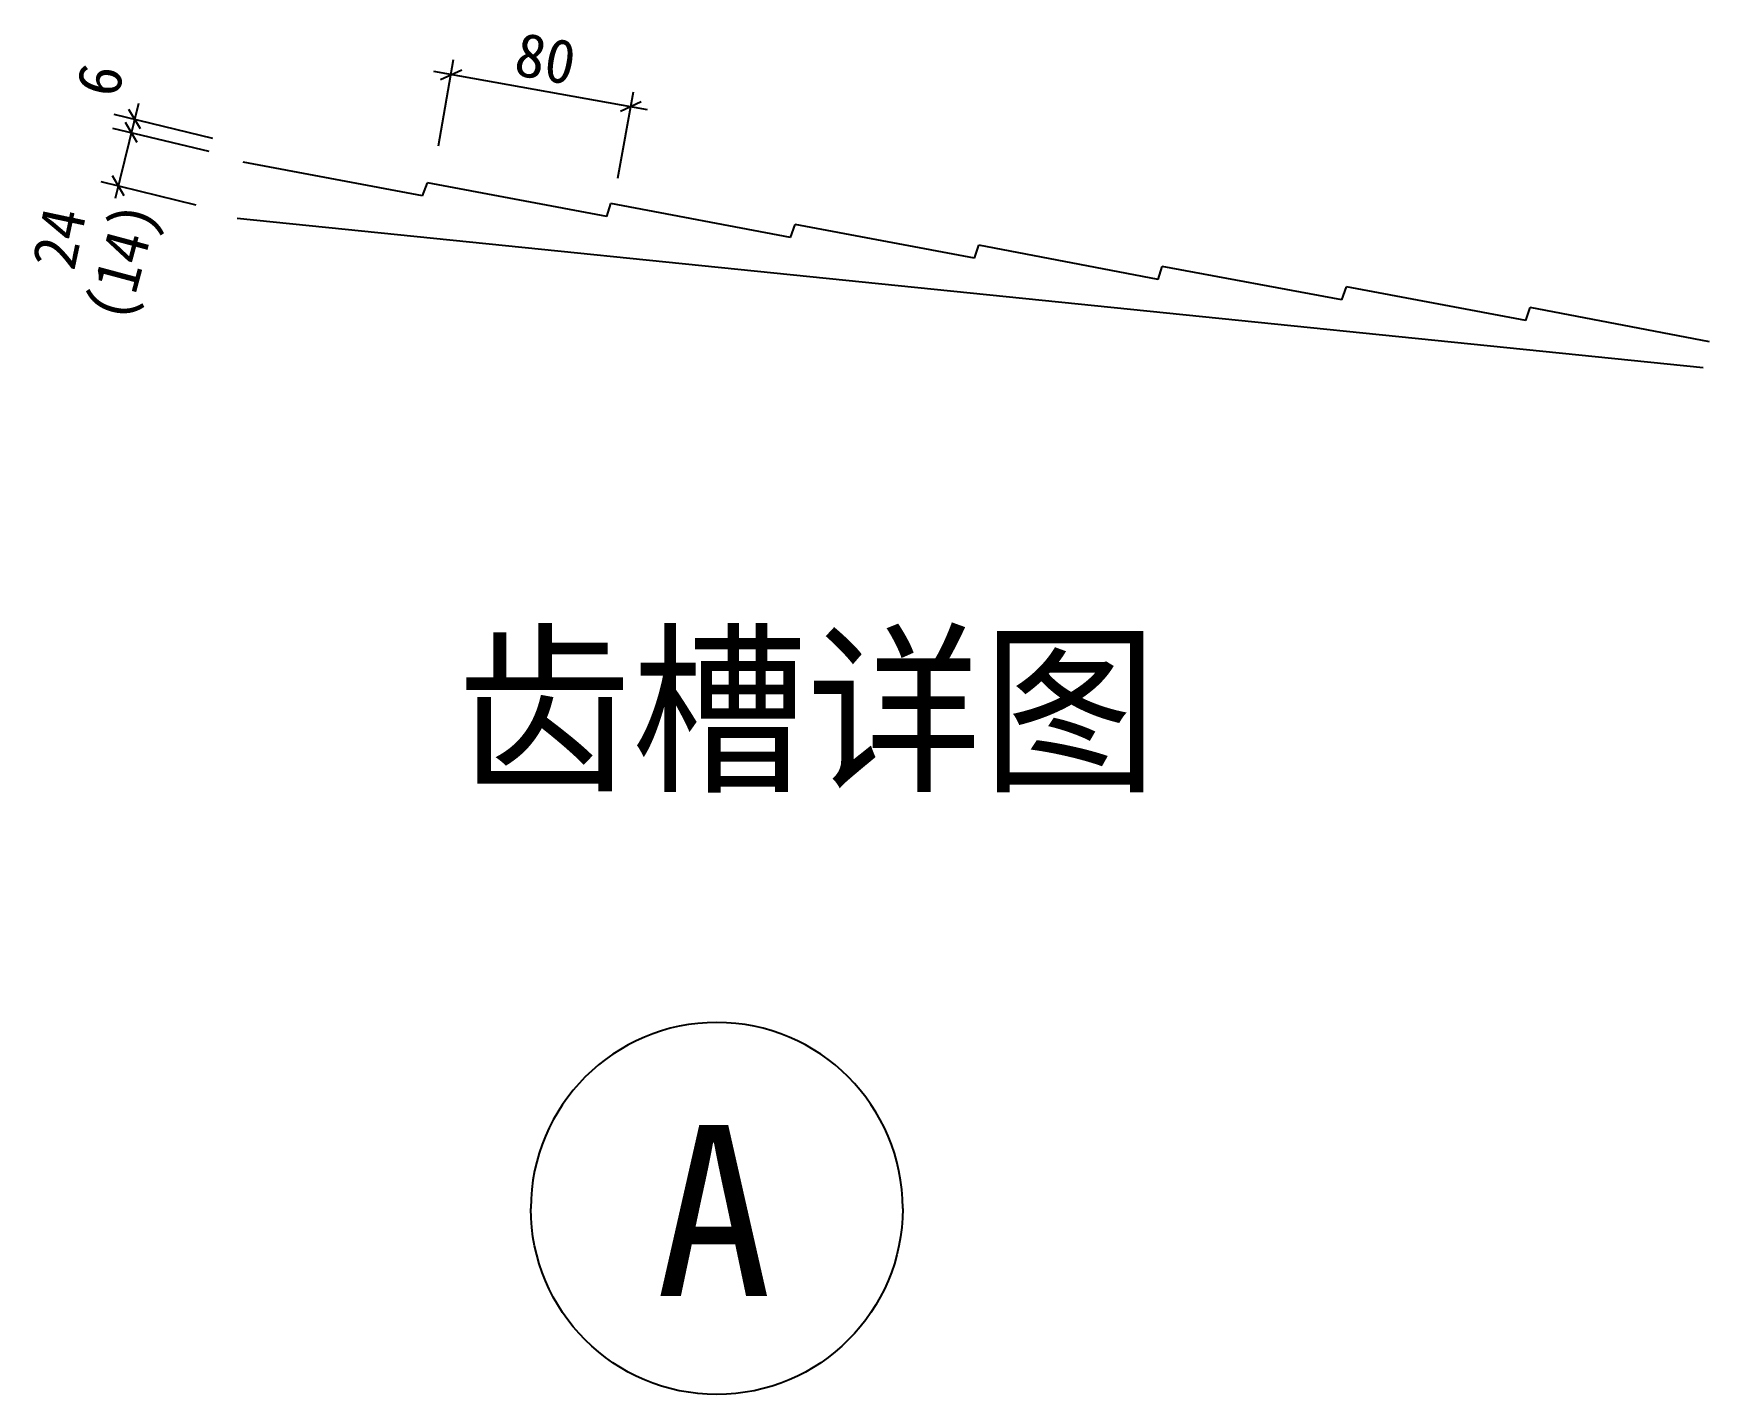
# Model space of a CAD drawing. Header units: metres. Extents: x 60.9 to 85.4, y 34.9 to 54.7.
import ezdxf

# ---------------------------------------------------------------- set-up
doc = ezdxf.new("R2010")
doc.units = ezdxf.units.M

msp = doc.modelspace()

# ---------------------------------------------------------------- linework, layer by layer
for p, q in [((66.84, 53.09), (67.06, 54.35)), ((66.77, 54.18), (69.89, 53.62)), ((69.46, 52.62), (69.69, 53.88)), ((62.46, 53.71), (62.12, 52.32)), ((62.08, 53.35), (63.49, 53.01)), ((62.1, 53.55), (63.54, 53.2)), ((66.61, 52.36), (63.99, 52.85)), ((61.91, 52.57), (63.3, 52.23)), ((66.61, 52.36), (66.68, 52.55)), ((69.3, 52.06), (66.68, 52.55)), ((69.3, 52.06), (69.36, 52.25)), ((71.98, 51.75), (69.36, 52.25)), ((85.31, 49.85), (63.9, 52.03)), ((71.98, 51.75), (72.05, 51.94)), ((74.67, 51.45), (72.05, 51.94)), ((74.67, 51.45), (74.73, 51.64)), ((77.35, 51.14), (74.73, 51.64)), ((77.35, 51.14), (77.41, 51.33)), ((80.03, 50.84), (77.41, 51.33)), ((80.03, 50.84), (80.1, 51.03)), ((82.72, 50.54), (80.1, 51.03)), ((82.72, 50.54), (82.78, 50.73)), ((85.4, 50.23), (82.78, 50.73))]:
    msp.add_line(p, q)
for points in [[(66.87, 54.06), (67.18, 54.2)], [(62.49, 53.34), (62.32, 53.62)], [(69.8, 53.73), (69.5, 53.59)], [(62.44, 53.14), (62.27, 53.43)], [(62.25, 52.36), (62.08, 52.65)]]:
    msp.add_lwpolyline(points)
for points in [[(73.62, 37.58, 1), (68.19, 37.58, 1)], [(73.62, 37.58, -1), (68.19, 37.58, -1)]]:
    msp.add_lwpolyline(points, format="xyb")

# ---------------------------------------------------------------- texts
for s, rotation, p in [('80', 349.83, (67.92, 54.13)), ('6', 78, (62.16, 53.77)), ('24', 78, (61.52, 51.25)), ('(14)', 75, (62.3, 50.48))]:
    msp.add_text(s, height=0.64, rotation=rotation).set_placement(p)
for s, height, p in [('齿槽详图', 1.97, (67.1, 43.87)), ('A', 2.5, (70.01, 36.3))]:
    msp.add_text(s, height=height).set_placement(p)

doc.saveas('drawing.dxf')
